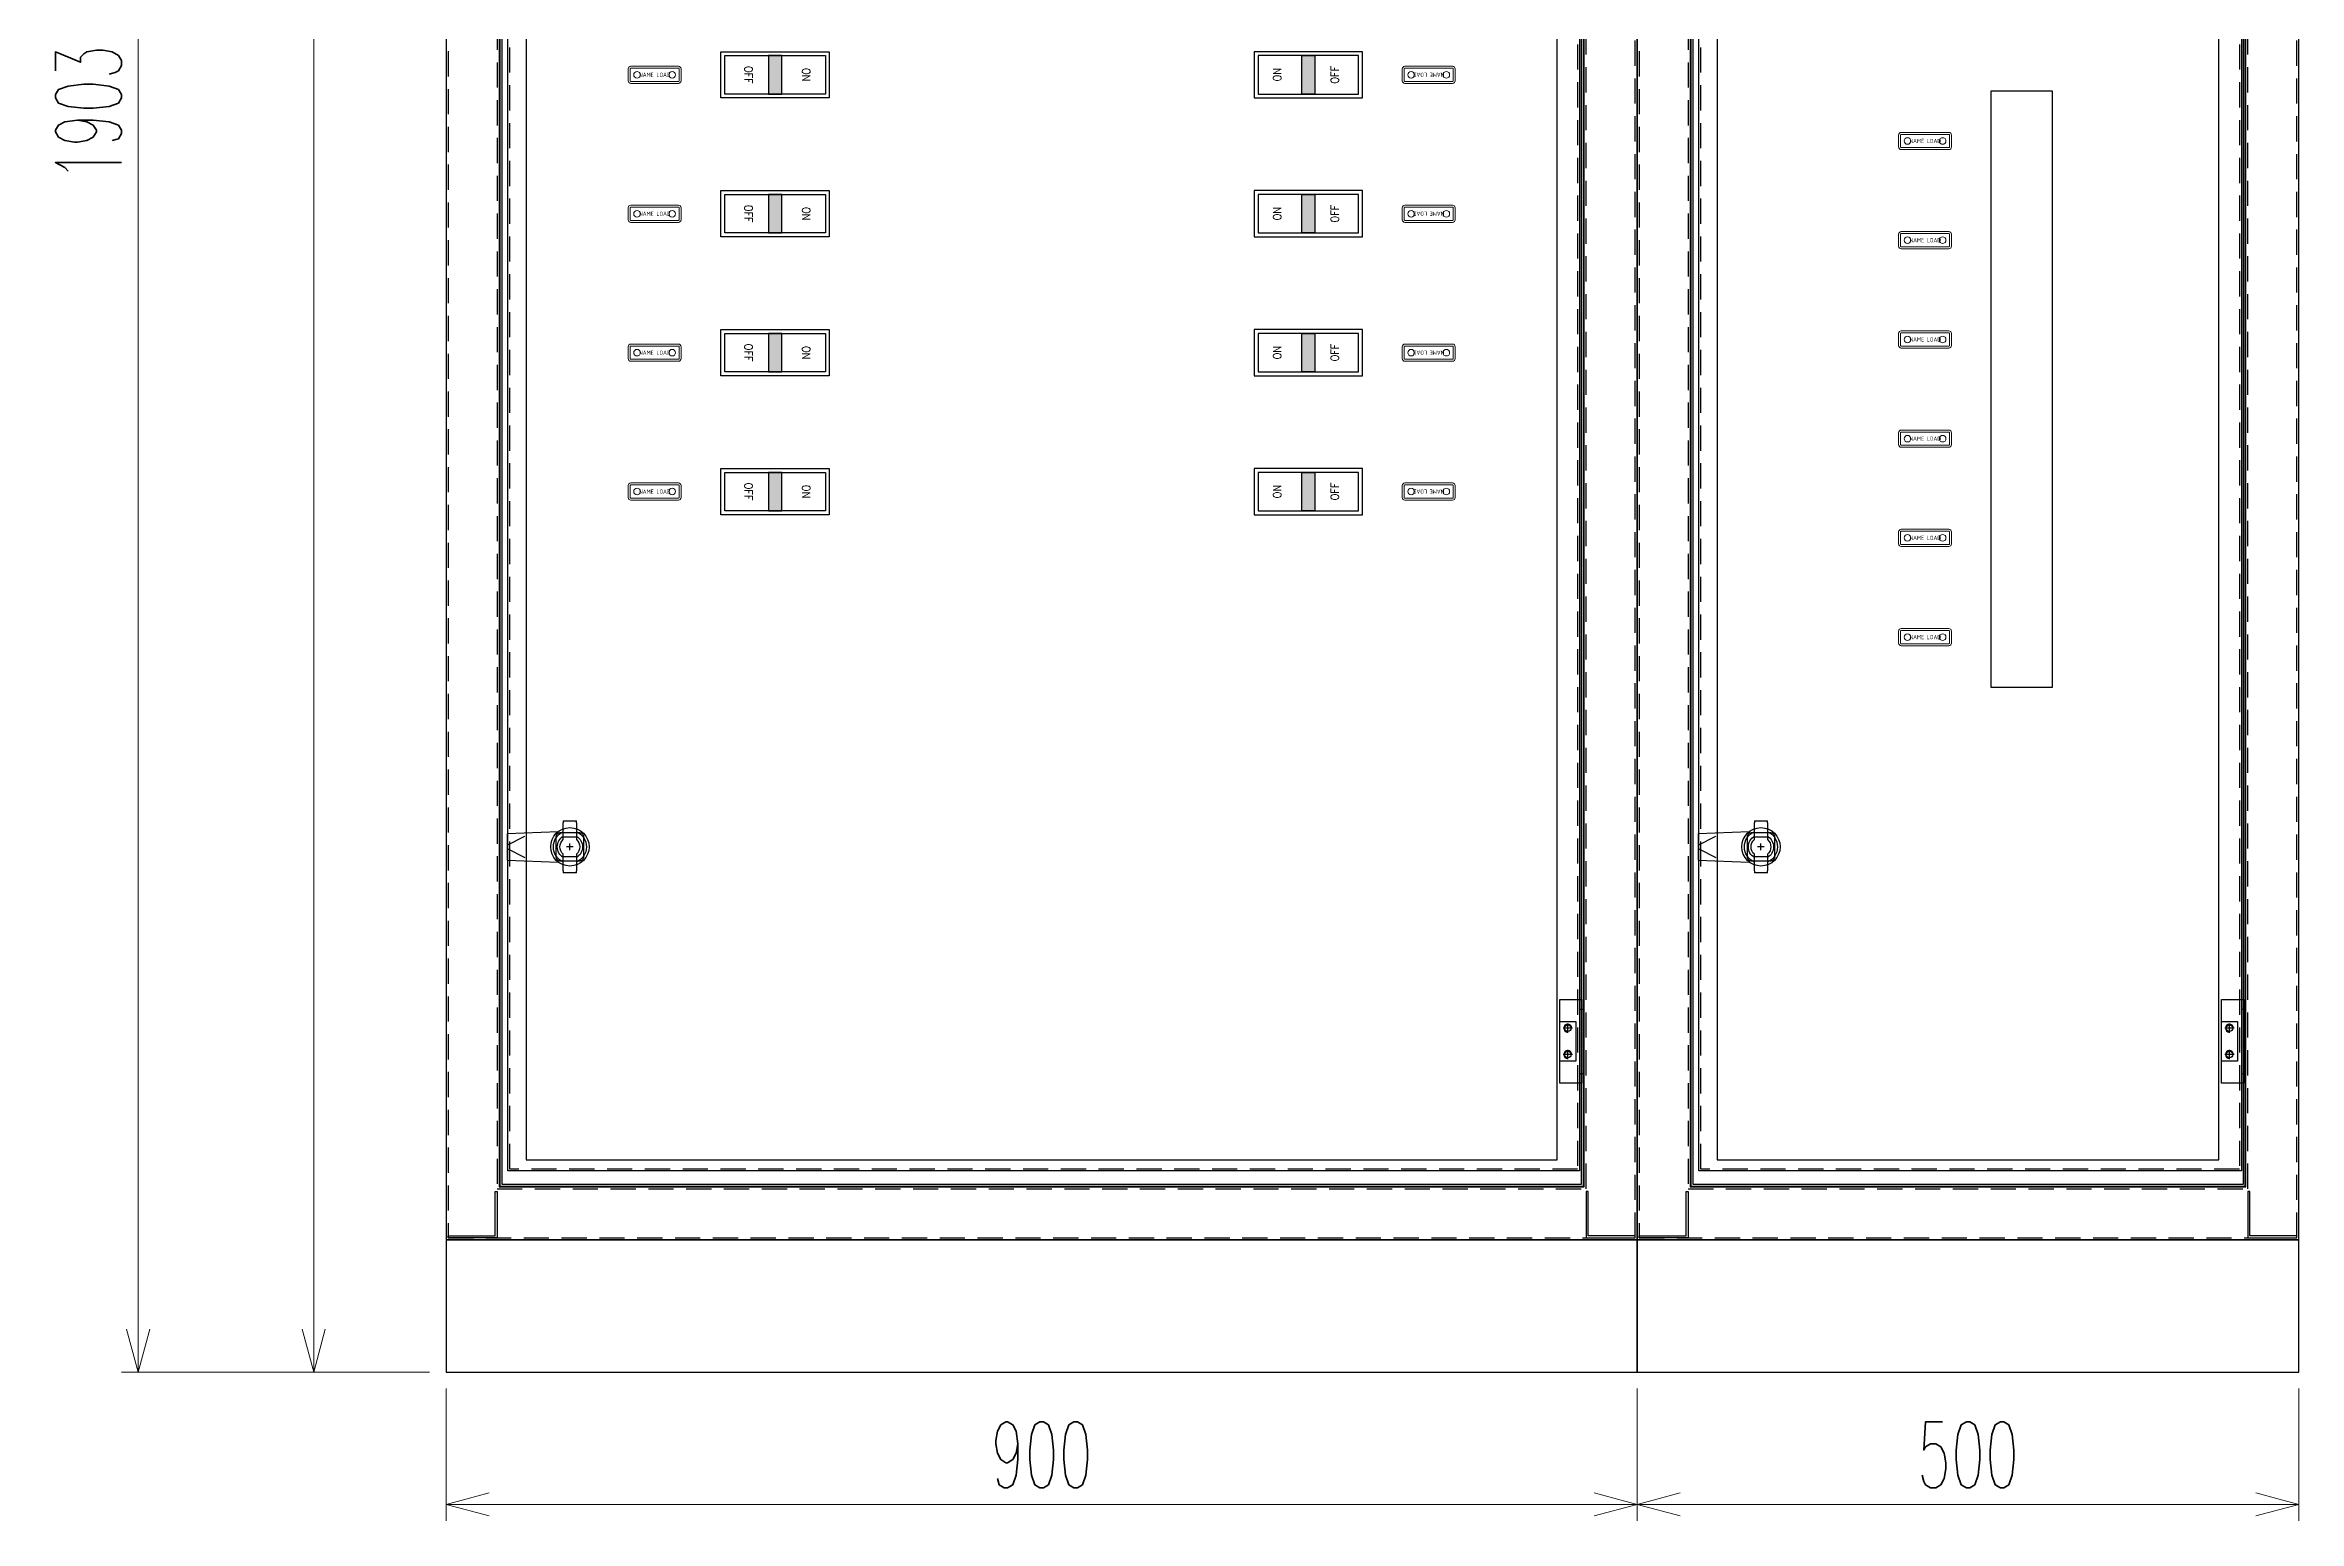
# Model space of a CAD drawing. Header units: millimetres. Extents: x 173893 to 258446, y -176540 to -123824.
# Drawn here: x 185204 to 186907, y -163839 to -162724 of the extents above; entities that cross this region are included whole.
import ezdxf
from ezdxf.enums import TextEntityAlignment as Align

# ---------------------------------------------------------------- set-up
doc = ezdxf.new("R2010")
doc.units = ezdxf.units.MM
doc.header["$LTSCALE"] = 3
doc.linetypes.add('ACAD_ISO04W100', pattern=[30, 24, -3, 0, -3])
doc.linetypes.add('HIDDEN', pattern=[9.525, 6.35, -3.175])
for name, color, linetype in [('@.DM. NÉT CHÍNH', 7, 'Continuous'), ('@.DM. THIẾT BỊ', 7, 'Continuous'), ('centerline', 6, 'ACAD_ISO04W100'), ('dim', 7, 'Continuous'), ('equipments', 2, 'Continuous'), ('Thiet bi', 7, 'Continuous')]:
    doc.layers.add(name, color=color, linetype=linetype)
doc.styles.add('Ann_w01', font='romans.shx', dxfattribs={"width": 0.6, "bigfont": 'chineset.shx'})
doc.styles.add('HW_Standard', font='complex.shx', dxfattribs={"width": 0.9})
doc.styles.add('WD_IEC', font='isocp2.shx')
doc.dimstyles.new('Dim 01_SC25', dxfattribs={"dimscale": 25, "dimtxt": 2, "dimasz": 1.3, "dimexe": 0.5, "dimexo": 0.5, "dimgap": 0.5, "dimtad": 1, "dimdec": 1, "dimzin": 12, "dimdsep": 46, "dimtxsty": 'Ann_w01', "dimblk": 'OPEN30', "dimcen": 1.5, "dimclrd": 6, "dimclre": 6, "dimclrt": 3, "dimadec": 1, "dimazin": 3, "dimtm": 1e-09, "dimtfac": 1, "dimtdec": 1, "dimtix": 1, "dimtmove": 0, "dimatfit": 3, "dimldrblk": 'OPEN30', "dimfxl": 1, "dimtolj": 1, "dimlwd": 0, "dimlwe": 0, "dimarcsym": 0})

# ---------------------------------------------------------------- blocks, each defined once
blk = doc.blocks.new('_Open30')
at = {"color": 0, "linetype": 'ByBlock', "lineweight": -2}
for p, q in [((-1, 0.268), (0, 0)), ((0, 0), (-1, -0.268)), ((0, 0), (-1, 0))]:
    blk.add_line(p, q, dxfattribs=at)
blk = doc.blocks.new('*D41')
at = {"layer": 'Defpoints', "color": 0, "transparency": 16777216}
for p in [(185506.7, -163726.8), (186406.7, -163726.8), (185506.7, -163826.8)]:
    blk.add_point(p, dxfattribs=at)
at = {"layer": 'dim', "color": 6, "lineweight": 0, "transparency": 16777216}
for p, q in [((185506.7, -163739.3), (185506.7, -163839.3)), ((186406.7, -163739.3), (186406.7, -163839.3)), ((186374.2, -163826.8), (185539.2, -163826.8))]:
    blk.add_line(p, q, dxfattribs=at)
at = {"layer": 'dim', "color": 6, "lineweight": 0, "transparency": 16777216, "xscale": 32.5, "yscale": 32.5, "zscale": 32.5, "rotation": 180}
blk.add_blockref('_Open30', (185506.7, -163826.8), dxfattribs=at)
at = {"layer": 'dim', "color": 6, "lineweight": 0, "transparency": 16777216, "xscale": 32.5, "yscale": 32.5, "zscale": 32.5}
blk.add_blockref('_Open30', (186406.7, -163826.8), dxfattribs=at)
at = {"layer": 'dim', "color": 3, "transparency": 16777216, "insert": (185956.7, -163789.3), "char_height": 50, "attachment_point": 5, "style": 'Ann_w01'}
blk.add_mtext('\\A1;900', dxfattribs=at)
blk = doc.blocks.new('*D43')
at = {"layer": 'Defpoints', "color": 0, "transparency": 16777216}
for p in [(185406.7, -161526.8), (185506.7, -161526.8), (185506.7, -163726.8)]:
    blk.add_point(p, dxfattribs=at)
at = {"layer": 'dim', "color": 6, "lineweight": 0, "transparency": 16777216}
for p, q in [((185494.2, -161526.8), (185394.2, -161526.8)), ((185406.7, -163694.3), (185406.7, -161559.3)), ((185494.2, -163726.8), (185394.2, -163726.8))]:
    blk.add_line(p, q, dxfattribs=at)
at = {"layer": 'dim', "color": 6, "lineweight": 0, "transparency": 16777216, "xscale": 32.5, "yscale": 32.5, "zscale": 32.5}
for p, rotation in [((185406.7, -161526.8), 90), ((185406.7, -163726.8), 270)]:
    blk.add_blockref('_Open30', p, dxfattribs=dict(at, rotation=rotation))
at = {"layer": 'dim', "color": 3, "transparency": 16777216, "insert": (185369.2, -162626.8), "char_height": 50, "attachment_point": 5, "rotation": 90, "style": 'Ann_w01'}
blk.add_mtext('\\A1;2200', dxfattribs=at)
blk = doc.blocks.new('*D55')
at = {"layer": 'Defpoints', "color": 0, "transparency": 16777216}
for p in [(186406.7, -163726.8), (186906.7, -163726.8), (186406.7, -163826.8)]:
    blk.add_point(p, dxfattribs=at)
at = {"layer": 'dim', "color": 6, "lineweight": 0, "transparency": 16777216}
for p, q in [((186406.7, -163739.3), (186406.7, -163839.3)), ((186906.7, -163739.3), (186906.7, -163839.3)), ((186874.2, -163826.8), (186439.2, -163826.8))]:
    blk.add_line(p, q, dxfattribs=at)
at = {"layer": 'dim', "color": 6, "lineweight": 0, "transparency": 16777216, "xscale": 32.5, "yscale": 32.5, "zscale": 32.5, "rotation": 180}
blk.add_blockref('_Open30', (186406.7, -163826.8), dxfattribs=at)
at = {"layer": 'dim', "color": 6, "lineweight": 0, "transparency": 16777216, "xscale": 32.5, "yscale": 32.5, "zscale": 32.5}
blk.add_blockref('_Open30', (186906.7, -163826.8), dxfattribs=at)
at = {"layer": 'dim', "color": 3, "transparency": 16777216, "insert": (186656.7, -163789.3), "char_height": 50, "attachment_point": 5, "style": 'Ann_w01'}
blk.add_mtext('\\A1;500', dxfattribs=at)
blk = doc.blocks.new('*D268')
at = {"layer": '@.DM. NÉT CHÍNH', "color": 6, "linetype": 'Continuous', "lineweight": 0, "transparency": 16777216}
for p, q in [((185602.2, -161823.8), (185261.5, -161823.8)), ((185274, -163694.3), (185274, -161856.3)), ((185494.2, -163726.8), (185261.5, -163726.8))]:
    blk.add_line(p, q, dxfattribs=at)
at = {"layer": 'Defpoints', "color": 0, "linetype": 'Continuous', "transparency": 16777216}
for p in [(185274, -161823.8), (185614.7, -161823.8), (185506.7, -163726.8)]:
    blk.add_point(p, dxfattribs=at)
at = {"layer": '@.DM. NÉT CHÍNH', "color": 6, "linetype": 'Continuous', "lineweight": 0, "transparency": 16777216, "xscale": 32.5, "yscale": 32.5, "zscale": 32.5}
for p, rotation in [((185274, -161823.8), 90), ((185274, -163726.8), 270)]:
    blk.add_blockref('_Open30', p, dxfattribs=dict(at, rotation=rotation))
at = {"layer": '@.DM. NÉT CHÍNH', "color": 3, "linetype": 'Continuous', "transparency": 16777216, "insert": (185236.5, -162775.3), "char_height": 50, "attachment_point": 5, "rotation": 90, "style": 'Ann_w01'}
blk.add_mtext('\\A1;1903', dxfattribs=at)
blk = doc.blocks.new('MS722')
at = {"layer": '@.DM. THIẾT BỊ', "color": 4}
for p, q in [((-5, 37.8), (-5, 39.5)), ((5, 39.5), (-5, 39.5)), ((-5, 37.8), (-5, 27.2)), ((5, 39.5), (5, 37.8)), ((5, 27.2), (5, 37.8)), ((-5, 27.2), (-5, 25.3)), ((5, 27.2), (-5, 27.2)), ((5, 25.3), (5, 27.2)), ((-5, 14.2), (-5, 12.2)), ((-5, 12.2), (-5, 1.7)), ((-5, 12.2), (5, 12.2)), ((-5, 0), (-5, 1.7)), ((-5, 0), (5, 0)), ((5, 12.2), (5, 14.2)), ((5, 1.7), (5, 12.2)), ((5, 1.7), (5, 0))]:
    blk.add_line(p, q, dxfattribs=at)
for radius, start, end in [(12.5, 113.5782, 246.4218), (7.5, 131.8103, 228.1897), (12.5, 293.5782, 66.4218), (7.5, 311.8103, 48.1897)]:
    blk.add_arc((0, 19.8), radius, start, end, dxfattribs=at)
at = {"layer": '@.DM. THIẾT BỊ', "color": 9}
for start, end in [(121.7569, 238.2431), (301.7569, 58.2431)]:
    blk.add_arc((0, 19.8), 9.5, start, end, dxfattribs=at)

msp = doc.modelspace()

# ---------------------------------------------------------------- hatches: boundary and pattern name
at = {"layer": 'Thiet bi'}
for points in [[(185760.26, -162731.78), (185750.26, -162731.78), (185750.26, -162760.78), (185760.26, -162760.78)], [(186153.18, -162731.78), (186163.18, -162731.78), (186163.18, -162760.78), (186153.18, -162760.78)], [(185760.26, -162836.78), (185750.26, -162836.78), (185750.26, -162865.78), (185760.26, -162865.78)], [(186153.18, -162836.78), (186163.18, -162836.78), (186163.18, -162865.78), (186153.18, -162865.78)], [(185760.26, -162941.78), (185750.26, -162941.78), (185750.26, -162970.78), (185760.26, -162970.78)], [(186153.18, -162941.78), (186163.18, -162941.78), (186163.18, -162970.78), (186153.18, -162970.78)], [(185760.26, -163046.78), (185750.26, -163046.78), (185750.26, -163075.78), (185760.26, -163075.78)], [(186153.18, -163046.78), (186163.18, -163046.78), (186163.18, -163075.78), (186153.18, -163075.78)]]:
    msp.add_hatch(color=8, dxfattribs=at).paths.add_polyline_path(points)

# ---------------------------------------------------------------- linework, layer by layer
at = {"color": 6, "linetype": 'Continuous'}
for p, q in [((186357.72, -163466.78), (186350.72, -163466.78)), ((186354.22, -163470.28), (186354.22, -163463.28)), ((186857.72, -163466.78), (186850.72, -163466.78)), ((186854.22, -163470.28), (186854.22, -163463.28)), ((186357.72, -163486.78), (186350.72, -163486.78)), ((186354.22, -163490.28), (186354.22, -163483.28)), ((186857.72, -163486.78), (186850.72, -163486.78)), ((186854.22, -163490.28), (186854.22, -163483.28))]:
    msp.add_line(p, q, dxfattribs=at)
for points in [[(185506.72, -163626.78), (186406.72, -163626.78), (186406.72, -161526.78), (185506.72, -161526.78)], [(186406.72, -163626.78), (186906.72, -163626.78), (186906.72, -161526.78), (186406.72, -161526.78)], [(185546.72, -163586.78), (186366.72, -163586.78), (186366.72, -161566.78), (185546.72, -161566.78)], [(186446.72, -163586.78), (186866.72, -163586.78), (186866.72, -161566.78), (186446.72, -161566.78)], [(185793.26, -162731.78), (185793.26, -162760.78), (185717.26, -162760.78), (185717.26, -162731.78)], [(186120.18, -162731.78), (186120.18, -162760.78), (186196.18, -162760.78), (186196.18, -162731.78)], [(185793.26, -162836.78), (185793.26, -162865.78), (185717.26, -162865.78), (185717.26, -162836.78)], [(186120.18, -162836.78), (186120.18, -162865.78), (186196.18, -162865.78), (186196.18, -162836.78)], [(185793.26, -162941.78), (185793.26, -162970.78), (185717.26, -162970.78), (185717.26, -162941.78)], [(186120.18, -162941.78), (186120.18, -162970.78), (186196.18, -162970.78), (186196.18, -162941.78)], [(185793.26, -163046.78), (185793.26, -163075.78), (185717.26, -163075.78), (185717.26, -163046.78)], [(186120.18, -163046.78), (186120.18, -163075.78), (186196.18, -163075.78), (186196.18, -163046.78)], [(186406.72, -163626.78), (185506.72, -163626.78), (185506.72, -163726.78), (186406.72, -163726.78)], [(186906.72, -163626.78), (186406.72, -163626.78), (186406.72, -163726.78), (186906.72, -163726.78)]]:
    msp.add_lwpolyline(points, close=True)
at = {"linetype": 'HIDDEN'}
for points in [[(185508.22, -163625.28), (186405.22, -163625.28), (186405.22, -161528.28), (185508.22, -161528.28)], [(186408.22, -163625.28), (186905.22, -163625.28), (186905.22, -161528.28), (186408.22, -161528.28)], [(185545.22, -163588.28), (186368.22, -163588.28), (186368.22, -161565.28), (185545.22, -161565.28)], [(186445.22, -163588.28), (186868.22, -163588.28), (186868.22, -161565.28), (186445.22, -161565.28)]]:
    msp.add_lwpolyline(points, close=True, dxfattribs=at)
at = {"color": 6}
for points in [[(185547.22, -163586.28), (186366.22, -163586.28), (186366.22, -161567.28), (185547.22, -161567.28)], [(185548.72, -163584.78), (186364.72, -163584.78), (186364.72, -161568.78), (185548.72, -161568.78)], [(186447.22, -163586.28), (186866.22, -163586.28), (186866.22, -161567.28), (186447.22, -161567.28)], [(186448.72, -163584.78), (186864.72, -163584.78), (186864.72, -161568.78), (186448.72, -161568.78)], [(185567.22, -163566.28), (186346.22, -163566.28), (186346.22, -161587.28), (185567.22, -161587.28)], [(186467.22, -163566.28), (186846.22, -163566.28), (186846.22, -161587.28), (186467.22, -161587.28)]]:
    msp.add_lwpolyline(points, close=True, dxfattribs=at)
at = {"color": 4}
for points in [[(185553.22, -161578.78), (186363.22, -161578.78), (186363.22, -163574.78), (185553.22, -163574.78)], [(186453.22, -161578.78), (186863.22, -161578.78), (186863.22, -163574.78), (186453.22, -163574.78)]]:
    msp.add_lwpolyline(points, close=True, dxfattribs=at)
at = {"color": 4, "linetype": 'HIDDEN'}
for points in [[(185554.72, -161580.28), (186361.72, -161580.28), (186361.72, -163573.28), (185554.72, -163573.28)], [(186454.72, -161580.28), (186861.72, -161580.28), (186861.72, -163573.28), (186454.72, -163573.28)]]:
    msp.add_lwpolyline(points, close=True, dxfattribs=at)
at = {"color": 7, "lineweight": 9}
for points in [[(185682.26, -162752.78), (185646.26, -162752.78, -0.4142136), (185644.26, -162750.78), (185644.26, -162741.78, -0.4142136), (185646.26, -162739.78), (185682.26, -162739.78, -0.4142136), (185684.26, -162741.78), (185684.26, -162750.78, -0.4142136)], [(185682.26, -162752.78), (185646.26, -162752.78, -0.4142136), (185644.26, -162750.78), (185644.26, -162741.78, -0.4142136), (185646.26, -162739.78), (185682.26, -162739.78, -0.4142136), (185684.26, -162741.78), (185684.26, -162750.78, -0.4142136)], [(186231.18, -162752.78), (186267.18, -162752.78, 0.4142136), (186269.18, -162750.78), (186269.18, -162741.78, 0.4142136), (186267.18, -162739.78), (186231.18, -162739.78, 0.4142136), (186229.18, -162741.78), (186229.18, -162750.78, 0.4142136)], [(186231.18, -162752.78), (186267.18, -162752.78, 0.4142136), (186269.18, -162750.78), (186269.18, -162741.78, 0.4142136), (186267.18, -162739.78), (186231.18, -162739.78, 0.4142136), (186229.18, -162741.78), (186229.18, -162750.78, 0.4142136)], [(186642.22, -162802.78), (186606.22, -162802.78, -0.4142136), (186604.22, -162800.78), (186604.22, -162791.78, -0.4142136), (186606.22, -162789.78), (186642.22, -162789.78, -0.4142136), (186644.22, -162791.78), (186644.22, -162800.78, -0.4142136)], [(186642.22, -162802.78), (186606.22, -162802.78, -0.4142136), (186604.22, -162800.78), (186604.22, -162791.78, -0.4142136), (186606.22, -162789.78), (186642.22, -162789.78, -0.4142136), (186644.22, -162791.78), (186644.22, -162800.78, -0.4142136)], [(185682.26, -162857.78), (185646.26, -162857.78, -0.4142136), (185644.26, -162855.78), (185644.26, -162846.78, -0.4142136), (185646.26, -162844.78), (185682.26, -162844.78, -0.4142136), (185684.26, -162846.78), (185684.26, -162855.78, -0.4142136)], [(185682.26, -162857.78), (185646.26, -162857.78, -0.4142136), (185644.26, -162855.78), (185644.26, -162846.78, -0.4142136), (185646.26, -162844.78), (185682.26, -162844.78, -0.4142136), (185684.26, -162846.78), (185684.26, -162855.78, -0.4142136)], [(186231.18, -162857.78), (186267.18, -162857.78, 0.4142136), (186269.18, -162855.78), (186269.18, -162846.78, 0.4142136), (186267.18, -162844.78), (186231.18, -162844.78, 0.4142136), (186229.18, -162846.78), (186229.18, -162855.78, 0.4142136)], [(186231.18, -162857.78), (186267.18, -162857.78, 0.4142136), (186269.18, -162855.78), (186269.18, -162846.78, 0.4142136), (186267.18, -162844.78), (186231.18, -162844.78, 0.4142136), (186229.18, -162846.78), (186229.18, -162855.78, 0.4142136)], [(186642.22, -162877.78), (186606.22, -162877.78, -0.4142136), (186604.22, -162875.78), (186604.22, -162866.78, -0.4142136), (186606.22, -162864.78), (186642.22, -162864.78, -0.4142136), (186644.22, -162866.78), (186644.22, -162875.78, -0.4142136)], [(186642.22, -162877.78), (186606.22, -162877.78, -0.4142136), (186604.22, -162875.78), (186604.22, -162866.78, -0.4142136), (186606.22, -162864.78), (186642.22, -162864.78, -0.4142136), (186644.22, -162866.78), (186644.22, -162875.78, -0.4142136)], [(186642.22, -162952.78), (186606.22, -162952.78, -0.4142136), (186604.22, -162950.78), (186604.22, -162941.78, -0.4142136), (186606.22, -162939.78), (186642.22, -162939.78, -0.4142136), (186644.22, -162941.78), (186644.22, -162950.78, -0.4142136)], [(186642.22, -162952.78), (186606.22, -162952.78, -0.4142136), (186604.22, -162950.78), (186604.22, -162941.78, -0.4142136), (186606.22, -162939.78), (186642.22, -162939.78, -0.4142136), (186644.22, -162941.78), (186644.22, -162950.78, -0.4142136)], [(185682.26, -162962.78), (185646.26, -162962.78, -0.4142136), (185644.26, -162960.78), (185644.26, -162951.78, -0.4142136), (185646.26, -162949.78), (185682.26, -162949.78, -0.4142136), (185684.26, -162951.78), (185684.26, -162960.78, -0.4142136)], [(185682.26, -162962.78), (185646.26, -162962.78, -0.4142136), (185644.26, -162960.78), (185644.26, -162951.78, -0.4142136), (185646.26, -162949.78), (185682.26, -162949.78, -0.4142136), (185684.26, -162951.78), (185684.26, -162960.78, -0.4142136)], [(186231.18, -162962.78), (186267.18, -162962.78, 0.4142136), (186269.18, -162960.78), (186269.18, -162951.78, 0.4142136), (186267.18, -162949.78), (186231.18, -162949.78, 0.4142136), (186229.18, -162951.78), (186229.18, -162960.78, 0.4142136)], [(186231.18, -162962.78), (186267.18, -162962.78, 0.4142136), (186269.18, -162960.78), (186269.18, -162951.78, 0.4142136), (186267.18, -162949.78), (186231.18, -162949.78, 0.4142136), (186229.18, -162951.78), (186229.18, -162960.78, 0.4142136)], [(186642.22, -163027.78), (186606.22, -163027.78, -0.4142136), (186604.22, -163025.78), (186604.22, -163016.78, -0.4142136), (186606.22, -163014.78), (186642.22, -163014.78, -0.4142136), (186644.22, -163016.78), (186644.22, -163025.78, -0.4142136)], [(186642.22, -163027.78), (186606.22, -163027.78, -0.4142136), (186604.22, -163025.78), (186604.22, -163016.78, -0.4142136), (186606.22, -163014.78), (186642.22, -163014.78, -0.4142136), (186644.22, -163016.78), (186644.22, -163025.78, -0.4142136)], [(185682.26, -163067.78), (185646.26, -163067.78, -0.4142136), (185644.26, -163065.78), (185644.26, -163056.78, -0.4142136), (185646.26, -163054.78), (185682.26, -163054.78, -0.4142136), (185684.26, -163056.78), (185684.26, -163065.78, -0.4142136)], [(185682.26, -163067.78), (185646.26, -163067.78, -0.4142136), (185644.26, -163065.78), (185644.26, -163056.78, -0.4142136), (185646.26, -163054.78), (185682.26, -163054.78, -0.4142136), (185684.26, -163056.78), (185684.26, -163065.78, -0.4142136)], [(186231.18, -163067.78), (186267.18, -163067.78, 0.4142136), (186269.18, -163065.78), (186269.18, -163056.78, 0.4142136), (186267.18, -163054.78), (186231.18, -163054.78, 0.4142136), (186229.18, -163056.78), (186229.18, -163065.78, 0.4142136)], [(186231.18, -163067.78), (186267.18, -163067.78, 0.4142136), (186269.18, -163065.78), (186269.18, -163056.78, 0.4142136), (186267.18, -163054.78), (186231.18, -163054.78, 0.4142136), (186229.18, -163056.78), (186229.18, -163065.78, 0.4142136)], [(186642.22, -163102.78), (186606.22, -163102.78, -0.4142136), (186604.22, -163100.78), (186604.22, -163091.78, -0.4142136), (186606.22, -163089.78), (186642.22, -163089.78, -0.4142136), (186644.22, -163091.78), (186644.22, -163100.78, -0.4142136)], [(186642.22, -163102.78), (186606.22, -163102.78, -0.4142136), (186604.22, -163100.78), (186604.22, -163091.78, -0.4142136), (186606.22, -163089.78), (186642.22, -163089.78, -0.4142136), (186644.22, -163091.78), (186644.22, -163100.78, -0.4142136)], [(186642.22, -163177.78), (186606.22, -163177.78, -0.4142136), (186604.22, -163175.78), (186604.22, -163166.78, -0.4142136), (186606.22, -163164.78), (186642.22, -163164.78, -0.4142136), (186644.22, -163166.78), (186644.22, -163175.78, -0.4142136)], [(186642.22, -163177.78), (186606.22, -163177.78, -0.4142136), (186604.22, -163175.78), (186604.22, -163166.78, -0.4142136), (186606.22, -163164.78), (186642.22, -163164.78, -0.4142136), (186644.22, -163166.78), (186644.22, -163175.78, -0.4142136)]]:
    msp.add_lwpolyline(points, format="xyb", close=True, dxfattribs=at)
at = {"color": 6, "linetype": 'HIDDEN', "lineweight": 9, "ltscale": 10}
for points in [[(185682.26, -162751.28), (185646.26, -162751.28, -0.4142136), (185645.76, -162750.78), (185645.76, -162741.78, -0.4142136), (185646.26, -162741.28), (185682.26, -162741.28, -0.4142136), (185682.76, -162741.78), (185682.76, -162750.78, -0.4142136)], [(185682.26, -162751.28), (185646.26, -162751.28, -0.4142136), (185645.76, -162750.78), (185645.76, -162741.78, -0.4142136), (185646.26, -162741.28), (185682.26, -162741.28, -0.4142136), (185682.76, -162741.78), (185682.76, -162750.78, -0.4142136)], [(186231.18, -162751.28), (186267.18, -162751.28, 0.4142136), (186267.68, -162750.78), (186267.68, -162741.78, 0.4142136), (186267.18, -162741.28), (186231.18, -162741.28, 0.4142136), (186230.68, -162741.78), (186230.68, -162750.78, 0.4142136)], [(186231.18, -162751.28), (186267.18, -162751.28, 0.4142136), (186267.68, -162750.78), (186267.68, -162741.78, 0.4142136), (186267.18, -162741.28), (186231.18, -162741.28, 0.4142136), (186230.68, -162741.78), (186230.68, -162750.78, 0.4142136)], [(186642.22, -162801.28), (186606.22, -162801.28, -0.4142136), (186605.72, -162800.78), (186605.72, -162791.78, -0.4142136), (186606.22, -162791.28), (186642.22, -162791.28, -0.4142136), (186642.72, -162791.78), (186642.72, -162800.78, -0.4142136)], [(186642.22, -162801.28), (186606.22, -162801.28, -0.4142136), (186605.72, -162800.78), (186605.72, -162791.78, -0.4142136), (186606.22, -162791.28), (186642.22, -162791.28, -0.4142136), (186642.72, -162791.78), (186642.72, -162800.78, -0.4142136)], [(185682.26, -162856.28), (185646.26, -162856.28, -0.4142136), (185645.76, -162855.78), (185645.76, -162846.78, -0.4142136), (185646.26, -162846.28), (185682.26, -162846.28, -0.4142136), (185682.76, -162846.78), (185682.76, -162855.78, -0.4142136)], [(185682.26, -162856.28), (185646.26, -162856.28, -0.4142136), (185645.76, -162855.78), (185645.76, -162846.78, -0.4142136), (185646.26, -162846.28), (185682.26, -162846.28, -0.4142136), (185682.76, -162846.78), (185682.76, -162855.78, -0.4142136)], [(186231.18, -162856.28), (186267.18, -162856.28, 0.4142136), (186267.68, -162855.78), (186267.68, -162846.78, 0.4142136), (186267.18, -162846.28), (186231.18, -162846.28, 0.4142136), (186230.68, -162846.78), (186230.68, -162855.78, 0.4142136)], [(186231.18, -162856.28), (186267.18, -162856.28, 0.4142136), (186267.68, -162855.78), (186267.68, -162846.78, 0.4142136), (186267.18, -162846.28), (186231.18, -162846.28, 0.4142136), (186230.68, -162846.78), (186230.68, -162855.78, 0.4142136)], [(186642.22, -162876.28), (186606.22, -162876.28, -0.4142136), (186605.72, -162875.78), (186605.72, -162866.78, -0.4142136), (186606.22, -162866.28), (186642.22, -162866.28, -0.4142136), (186642.72, -162866.78), (186642.72, -162875.78, -0.4142136)], [(186642.22, -162876.28), (186606.22, -162876.28, -0.4142136), (186605.72, -162875.78), (186605.72, -162866.78, -0.4142136), (186606.22, -162866.28), (186642.22, -162866.28, -0.4142136), (186642.72, -162866.78), (186642.72, -162875.78, -0.4142136)], [(186642.22, -162951.28), (186606.22, -162951.28, -0.4142136), (186605.72, -162950.78), (186605.72, -162941.78, -0.4142136), (186606.22, -162941.28), (186642.22, -162941.28, -0.4142136), (186642.72, -162941.78), (186642.72, -162950.78, -0.4142136)], [(186642.22, -162951.28), (186606.22, -162951.28, -0.4142136), (186605.72, -162950.78), (186605.72, -162941.78, -0.4142136), (186606.22, -162941.28), (186642.22, -162941.28, -0.4142136), (186642.72, -162941.78), (186642.72, -162950.78, -0.4142136)], [(185682.26, -162961.28), (185646.26, -162961.28, -0.4142136), (185645.76, -162960.78), (185645.76, -162951.78, -0.4142136), (185646.26, -162951.28), (185682.26, -162951.28, -0.4142136), (185682.76, -162951.78), (185682.76, -162960.78, -0.4142136)], [(185682.26, -162961.28), (185646.26, -162961.28, -0.4142136), (185645.76, -162960.78), (185645.76, -162951.78, -0.4142136), (185646.26, -162951.28), (185682.26, -162951.28, -0.4142136), (185682.76, -162951.78), (185682.76, -162960.78, -0.4142136)], [(186231.18, -162961.28), (186267.18, -162961.28, 0.4142136), (186267.68, -162960.78), (186267.68, -162951.78, 0.4142136), (186267.18, -162951.28), (186231.18, -162951.28, 0.4142136), (186230.68, -162951.78), (186230.68, -162960.78, 0.4142136)], [(186231.18, -162961.28), (186267.18, -162961.28, 0.4142136), (186267.68, -162960.78), (186267.68, -162951.78, 0.4142136), (186267.18, -162951.28), (186231.18, -162951.28, 0.4142136), (186230.68, -162951.78), (186230.68, -162960.78, 0.4142136)], [(186642.22, -163026.28), (186606.22, -163026.28, -0.4142136), (186605.72, -163025.78), (186605.72, -163016.78, -0.4142136), (186606.22, -163016.28), (186642.22, -163016.28, -0.4142136), (186642.72, -163016.78), (186642.72, -163025.78, -0.4142136)], [(186642.22, -163026.28), (186606.22, -163026.28, -0.4142136), (186605.72, -163025.78), (186605.72, -163016.78, -0.4142136), (186606.22, -163016.28), (186642.22, -163016.28, -0.4142136), (186642.72, -163016.78), (186642.72, -163025.78, -0.4142136)], [(185682.26, -163066.28), (185646.26, -163066.28, -0.4142136), (185645.76, -163065.78), (185645.76, -163056.78, -0.4142136), (185646.26, -163056.28), (185682.26, -163056.28, -0.4142136), (185682.76, -163056.78), (185682.76, -163065.78, -0.4142136)], [(185682.26, -163066.28), (185646.26, -163066.28, -0.4142136), (185645.76, -163065.78), (185645.76, -163056.78, -0.4142136), (185646.26, -163056.28), (185682.26, -163056.28, -0.4142136), (185682.76, -163056.78), (185682.76, -163065.78, -0.4142136)], [(186231.18, -163066.28), (186267.18, -163066.28, 0.4142136), (186267.68, -163065.78), (186267.68, -163056.78, 0.4142136), (186267.18, -163056.28), (186231.18, -163056.28, 0.4142136), (186230.68, -163056.78), (186230.68, -163065.78, 0.4142136)], [(186231.18, -163066.28), (186267.18, -163066.28, 0.4142136), (186267.68, -163065.78), (186267.68, -163056.78, 0.4142136), (186267.18, -163056.28), (186231.18, -163056.28, 0.4142136), (186230.68, -163056.78), (186230.68, -163065.78, 0.4142136)], [(186642.22, -163101.28), (186606.22, -163101.28, -0.4142136), (186605.72, -163100.78), (186605.72, -163091.78, -0.4142136), (186606.22, -163091.28), (186642.22, -163091.28, -0.4142136), (186642.72, -163091.78), (186642.72, -163100.78, -0.4142136)], [(186642.22, -163101.28), (186606.22, -163101.28, -0.4142136), (186605.72, -163100.78), (186605.72, -163091.78, -0.4142136), (186606.22, -163091.28), (186642.22, -163091.28, -0.4142136), (186642.72, -163091.78), (186642.72, -163100.78, -0.4142136)], [(186642.22, -163176.28), (186606.22, -163176.28, -0.4142136), (186605.72, -163175.78), (186605.72, -163166.78, -0.4142136), (186606.22, -163166.28), (186642.22, -163166.28, -0.4142136), (186642.72, -163166.78), (186642.72, -163175.78, -0.4142136)], [(186642.22, -163176.28), (186606.22, -163176.28, -0.4142136), (186605.72, -163175.78), (186605.72, -163166.78, -0.4142136), (186606.22, -163166.28), (186642.22, -163166.28, -0.4142136), (186642.72, -163166.78), (186642.72, -163175.78, -0.4142136)]]:
    msp.add_lwpolyline(points, format="xyb", close=True, dxfattribs=at)
at = {"color": 5}
for points in [[(185796.26, -162728.78), (185796.26, -162763.78), (185714.26, -162763.78), (185714.26, -162728.78)], [(186117.18, -162728.78), (186117.18, -162763.78), (186199.18, -162763.78), (186199.18, -162728.78)], [(185796.26, -162833.78), (185796.26, -162868.78), (185714.26, -162868.78), (185714.26, -162833.78)], [(186117.18, -162833.78), (186117.18, -162868.78), (186199.18, -162868.78), (186199.18, -162833.78)], [(185796.26, -162938.78), (185796.26, -162973.78), (185714.26, -162973.78), (185714.26, -162938.78)], [(186117.18, -162938.78), (186117.18, -162973.78), (186199.18, -162973.78), (186199.18, -162938.78)], [(185796.26, -163043.78), (185796.26, -163078.78), (185714.26, -163078.78), (185714.26, -163043.78)], [(186117.18, -163043.78), (186117.18, -163078.78), (186199.18, -163078.78), (186199.18, -163043.78)]]:
    msp.add_lwpolyline(points, close=True, dxfattribs=at)
at = {"linetype": 'Continuous'}
msp.add_lwpolyline([(186674.22, -162758.28), (186720.22, -162758.28), (186720.22, -163209.28), (186674.22, -163209.28)], close=True, dxfattribs=at)
at = {"color": 1}
for points in [[(185545.22, -163590.28), (185545.22, -163625.28), (185508.22, -163625.28), (185508.22, -163623.78), (185543.72, -163623.78), (185543.72, -163590.28)], [(186368.22, -163590.28), (186368.22, -163625.28), (186405.22, -163625.28), (186405.22, -163623.78), (186369.72, -163623.78), (186369.72, -163590.28)], [(186445.22, -163590.28), (186445.22, -163625.28), (186408.22, -163625.28), (186408.22, -163623.78), (186443.72, -163623.78), (186443.72, -163590.28)], [(186868.22, -163590.28), (186868.22, -163625.28), (186905.22, -163625.28), (186905.22, -163623.78), (186869.72, -163623.78), (186869.72, -163590.28)]]:
    msp.add_lwpolyline(points, close=True, dxfattribs=at)
at = {"linetype": 'ByBlock', "lineweight": 9}
for centre in [(185650.96, -162746.28), (185677.56, -162746.28), (186235.88, -162746.28), (186262.48, -162746.28), (186610.92, -162796.28), (186637.52, -162796.28), (185650.96, -162851.28), (185677.56, -162851.28), (186235.88, -162851.28), (186262.48, -162851.28), (186610.92, -162871.28), (186637.52, -162871.28), (186610.92, -162946.28), (186637.52, -162946.28), (185650.96, -162956.28), (185677.56, -162956.28), (186235.88, -162956.28), (186262.48, -162956.28), (186610.92, -163021.28), (186637.52, -163021.28), (185650.96, -163061.28), (185677.56, -163061.28), (186235.88, -163061.28), (186262.48, -163061.28), (186610.92, -163096.28), (186637.52, -163096.28), (186610.92, -163171.28), (186637.52, -163171.28)]:
    msp.add_circle(centre, 2.5, dxfattribs=at)
at = {"layer": '@.DM. THIẾT BỊ', "color": 8}
for p, q in [((185552.72, -163319.78), (185591.34, -163318.31)), ((185552.72, -163319.78), (185552.72, -163339.78)), ((185552.72, -163328.4), (185566.1, -163321.64)), ((186452.72, -163319.78), (186491.34, -163318.31)), ((186452.72, -163319.78), (186452.72, -163339.78)), ((186452.72, -163328.4), (186466.1, -163321.64)), ((185552.72, -163331.16), (185566.1, -163337.92)), ((185552.72, -163339.78), (185591.34, -163341.25)), ((186452.72, -163331.16), (186466.1, -163337.92)), ((186452.72, -163339.78), (186491.34, -163341.25))]:
    msp.add_line(p, q, dxfattribs=at)
at = {"layer": '@.DM. THIẾT BỊ', "color": 1, "ltscale": 10}
for p, q in [((185600.22, -163332.28), (185600.22, -163327.28)), ((186500.22, -163332.28), (186500.22, -163327.28))]:
    msp.add_line(p, q, dxfattribs=at)
at = {"layer": '@.DM. THIẾT BỊ', "color": 8}
for points in [[(185610.72, -163337.28), (185610.72, -163322.28, 0.4142136), (185607.72, -163319.28), (185592.72, -163319.28, 0.4142136), (185589.72, -163322.28), (185589.72, -163337.28, 0.4142136), (185592.72, -163340.28), (185607.72, -163340.28, 0.4142136)], [(186510.72, -163337.28), (186510.72, -163322.28, 0.4142136), (186507.72, -163319.28), (186492.72, -163319.28, 0.4142136), (186489.72, -163322.28), (186489.72, -163337.28, 0.4142136), (186492.72, -163340.28), (186507.72, -163340.28, 0.4142136)]]:
    msp.add_lwpolyline(points, format="xyb", close=True, dxfattribs=at)
at = {"layer": '@.DM. THIẾT BỊ', "color": 1, "ltscale": 10}
for points in [[(185602.72, -163329.78), (185597.72, -163329.78)], [(186502.72, -163329.78), (186497.72, -163329.78)]]:
    msp.add_lwpolyline(points, dxfattribs=at)
at = {"layer": '@.DM. THIẾT BỊ', "color": 8}
for centre in [(185600.22, -163329.78), (186500.22, -163329.78)]:
    msp.add_circle(centre, 14.5, dxfattribs=at)
at = {"layer": 'centerline'}
for p, q in [((186363.72, -163452.53), (186365.72, -163452.53)), ((186863.72, -163452.53), (186865.72, -163452.53)), ((186363.72, -163501.03), (186365.72, -163501.03)), ((186863.72, -163501.03), (186865.72, -163501.03))]:
    msp.add_line(p, q, dxfattribs=at)
at = {"layer": 'equipments'}
for points in [[(186348.22, -163508.28), (186348.22, -163445.28), (186364.72, -163445.28), (186364.72, -163508.28)], [(186848.22, -163508.28), (186848.22, -163445.28), (186864.72, -163445.28), (186864.72, -163508.28)]]:
    msp.add_lwpolyline(points, close=True, dxfattribs=at)
for points in [[(186348.22, -163461.78), (186360.22, -163461.78), (186360.22, -163491.78), (186348.22, -163491.78)], [(186848.22, -163461.78), (186860.22, -163461.78), (186860.22, -163491.78), (186848.22, -163491.78)]]:
    msp.add_lwpolyline(points, dxfattribs=at)
for centre in [(186354.22, -163466.78), (186854.22, -163466.78), (186354.22, -163486.78), (186854.22, -163486.78)]:
    msp.add_circle(centre, 2.5, dxfattribs=at)
at = {"layer": 'equipments', "color": 8}
for centre in [(186354.22, -163466.78), (186854.22, -163466.78), (186354.22, -163486.78), (186854.22, -163486.78)]:
    msp.add_arc(centre, 3, 0, 270, dxfattribs=at)
at = {"layer": 'Thiet bi'}
for points in [[(185750.26, -162731.78), (185750.26, -162760.78), (185760.26, -162760.78), (185760.26, -162731.78)], [(186163.18, -162731.78), (186163.18, -162760.78), (186153.18, -162760.78), (186153.18, -162731.78)], [(185750.26, -162836.78), (185750.26, -162865.78), (185760.26, -162865.78), (185760.26, -162836.78)], [(186163.18, -162836.78), (186163.18, -162865.78), (186153.18, -162865.78), (186153.18, -162836.78)], [(185750.26, -162941.78), (185750.26, -162970.78), (185760.26, -162970.78), (185760.26, -162941.78)], [(186163.18, -162941.78), (186163.18, -162970.78), (186153.18, -162970.78), (186153.18, -162941.78)], [(185750.26, -163046.78), (185750.26, -163075.78), (185760.26, -163075.78), (185760.26, -163046.78)], [(186163.18, -163046.78), (186163.18, -163075.78), (186153.18, -163075.78), (186153.18, -163046.78)]]:
    msp.add_lwpolyline(points, close=True, dxfattribs=at)

# ---------------------------------------------------------------- block references
at = {"layer": '@.DM. THIẾT BỊ', "color": 8, "xscale": -1, "rotation": 180}
for p in [(185600.22, -163310.03), (186500.22, -163310.03)]:
    msp.add_blockref('MS722', p, dxfattribs=at)

# ---------------------------------------------------------------- texts
at = {"style": 'WD_IEC', "width": 0.9}
for p in [(185664.39, -162746.26), (185664.39, -162746.26), (186624.35, -162796.26), (186624.35, -162796.26), (185664.39, -162851.26), (185664.39, -162851.26), (186624.35, -162871.26), (186624.35, -162871.26), (186624.35, -162946.26), (186624.35, -162946.26), (185664.39, -162956.26), (185664.39, -162956.26), (186624.35, -163021.26), (186624.35, -163021.26), (185664.39, -163061.26), (185664.39, -163061.26), (186624.35, -163096.26), (186624.35, -163096.26), (186624.35, -163171.26), (186624.35, -163171.26)]:
    msp.add_text('NAME LOAD', height=3.2, dxfattribs=at).set_placement(p, align=Align.MIDDLE_CENTER)
for p in [(186249.05, -162746.26), (186249.05, -162746.26), (186249.05, -162851.26), (186249.05, -162851.26), (186249.05, -162956.26), (186249.05, -162956.26), (186249.05, -163061.26), (186249.05, -163061.26)]:
    msp.add_text('NAME LOAD', height=3.2, rotation=180, dxfattribs=at).set_placement(p, align=Align.MIDDLE_CENTER)
at = {"layer": 'Thiet bi', "color": 1, "style": 'HW_Standard', "width": 0.9}
for rotation, p in [(270, (185735.22, -162746.22)), (90, (186178.21, -162746.22)), (270, (185735.22, -162851.22)), (90, (186178.21, -162851.22)), (270, (185735.22, -162956.22)), (90, (186178.21, -162956.22)), (270, (185735.22, -163061.22)), (90, (186178.21, -163061.22))]:
    msp.add_text('OFF', height=6, rotation=rotation, dxfattribs=at).set_placement(p, align=Align.MIDDLE_CENTER)
at = {"layer": 'Thiet bi', "color": 3, "style": 'HW_Standard', "width": 0.9}
for rotation, p in [(270, (185778.78, -162746.22)), (90, (186134.66, -162746.22)), (270, (185778.78, -162851.22)), (90, (186134.66, -162851.22)), (270, (185778.78, -162956.22)), (90, (186134.66, -162956.22)), (270, (185778.78, -163061.22)), (90, (186134.66, -163061.22))]:
    msp.add_text('ON', height=6, rotation=rotation, dxfattribs=at).set_placement(p, align=Align.MIDDLE_CENTER)

# ---------------------------------------------------------------- dimensions: what is measured, and where the dimension line sits
at = {"layer": '@.DM. NÉT CHÍNH', "linetype": 'Continuous'}
dim = msp.add_linear_dim(base=(185273.97, -161823.78), p1=(185506.72, -163726.78), p2=(185614.72, -161823.78), angle=90, dimstyle='Dim 01_SC25', dxfattribs=at)
dim.commit()
dim.dimension.update_dxf_attribs({"geometry": '*D268', "text_midpoint": (185236.47, -162775.28)})
at = {"layer": 'dim'}
dim = msp.add_linear_dim(base=(185406.72, -161526.78), p1=(185506.72, -163726.78), p2=(185506.72, -161526.78), angle=90, dimstyle='Dim 01_SC25', dxfattribs=at)
dim.commit()
dim.dimension.update_dxf_attribs({"geometry": '*D43', "text_midpoint": (185369.22, -162626.78)})
for base, p1, p2, picture, middle in [((185506.72, -163826.78), (186406.72, -163726.78), (185506.72, -163726.78), '*D41', (185956.72, -163789.28)), ((186406.72, -163826.78), (186906.72, -163726.78), (186406.72, -163726.78), '*D55', (186656.72, -163789.28))]:
    dim = msp.add_linear_dim(base=base, p1=p1, p2=p2, dimstyle='Dim 01_SC25', dxfattribs=at)
    dim.commit()
    dim.dimension.update_dxf_attribs({"geometry": picture, "text_midpoint": middle})

doc.saveas('drawing.dxf')
